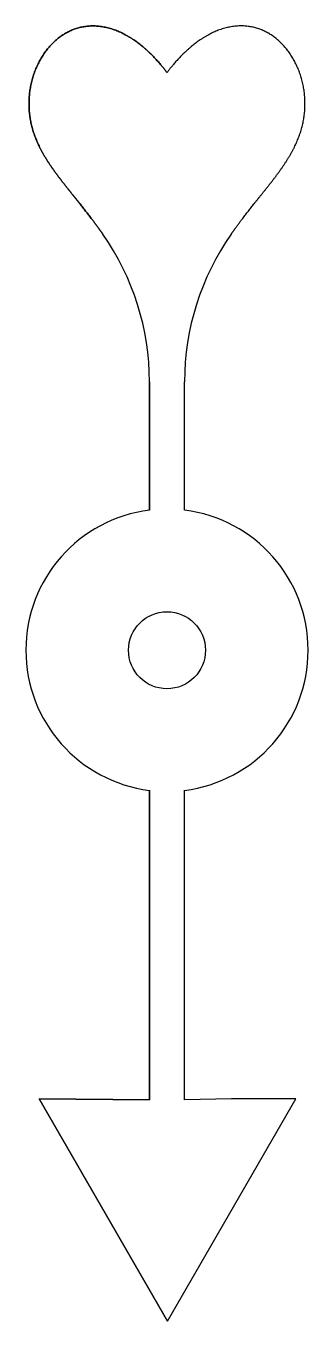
# Model space of a CAD drawing. Header units: millimetres. Extents: x -11 to 11, y -52 to 49.
import ezdxf

# ---------------------------------------------------------------- set-up
doc = ezdxf.new("R2010")
doc.units = ezdxf.units.MM
doc.layers.get('0').update_dxf_attribs({"linetype": 'CONTINUOUS'})

msp = doc.modelspace()

# ---------------------------------------------------------------- linework, layer by layer
for p, q in [((-1.37, 20.91), (-1.37, 10.91)), ((-1.37, 10.91), (-1.37, 20.91)), ((1.37, 10.91), (1.37, 20.91)), ((1.37, 10.91), (1.37, 20.91)), ((-1.37, -10.91), (-1.37, -35.01)), ((-1.37, -35.01), (-1.37, -10.91)), ((1.37, -35.01), (1.37, -10.91)), ((1.37, -35.01), (1.37, -10.91)), ((-1.37, -35.01), (-9.97, -34.93)), ((-9.97, -34.93), (0.03, -52.25)), ((0.03, -52.25), (-9.97, -34.93)), ((-9.97, -34.93), (-1.37, -35.01)), ((0.03, -52.25), (10.03, -34.93)), ((0.03, -52.25), (10.03, -34.93)), ((5.03, -34.93), (1.37, -35.01)), ((5.03, -34.93), (1.37, -35.01)), ((10.03, -34.93), (5.03, -34.93)), ((10.03, -34.93), (5.03, -34.93))]:
    msp.add_line(p, q)
msp.add_circle((0, 0), 3)
msp.add_circle((0, 0), 3)
for centre, radius, start, end in [((-21.37, 20.91), 20, 0, 35.0642), ((-21.37, 20.91), 20, 0, 35.0642), ((21.37, 20.91), 20, 144.9358, 180), ((21.37, 20.91), 20, 144.9358, 180), ((0, 0), 11, 97.1556, 262.8444), ((0, 0), 11, 97.1556, 262.8444), ((0, 0), 11, -82.8444, 82.8444), ((0, 0), 11, -82.8444, 82.8444)]:
    msp.add_arc(centre, radius, start, end)
for points in [[(0, 45), (-0.32, 45.42), (-0.96, 46.19), (-1.96, 47.18), (-3.31, 48.13), (-5.02, 48.71), (-6.65, 48.69), (-8.12, 48.09), (-9.35, 46.98), (-10.25, 45.5), (-10.76, 43.8), (-10.84, 42.04), (-10.51, 40.34), (-9.78, 38.75), (-8.77, 37.24), (-7.57, 35.74), (-6.54, 34.48), (-5.77, 33.47), (-5.25, 32.76), (-5, 32.4)], [(-5, 32.4), (-5.25, 32.76), (-5.77, 33.47), (-6.54, 34.48), (-7.57, 35.74), (-8.77, 37.24), (-9.78, 38.75), (-10.51, 40.34), (-10.84, 42.04), (-10.76, 43.8), (-10.25, 45.5), (-9.35, 46.98), (-8.12, 48.09), (-6.65, 48.69), (-5.02, 48.71), (-3.31, 48.13), (-1.96, 47.18), (-0.96, 46.19), (-0.32, 45.42), (0, 45)], [(5, 32.4), (5.25, 32.76), (5.77, 33.47), (6.54, 34.48), (7.57, 35.74), (8.77, 37.24), (9.78, 38.75), (10.51, 40.34), (10.84, 42.04), (10.76, 43.8), (10.25, 45.5), (9.35, 46.98), (8.12, 48.09), (6.65, 48.69), (5.02, 48.71), (3.31, 48.13), (1.96, 47.18), (0.96, 46.19), (0.32, 45.42), (0, 45)], [(5, 32.4), (5.25, 32.76), (5.77, 33.47), (6.54, 34.48), (7.57, 35.74), (8.77, 37.24), (9.78, 38.75), (10.51, 40.34), (10.84, 42.04), (10.76, 43.8), (10.25, 45.5), (9.35, 46.98), (8.12, 48.09), (6.65, 48.69), (5.02, 48.71), (3.31, 48.13), (1.96, 47.18), (0.96, 46.19), (0.32, 45.42), (0, 45)]]:
    msp.add_open_spline(points, degree=5)

doc.saveas('drawing.dxf')
